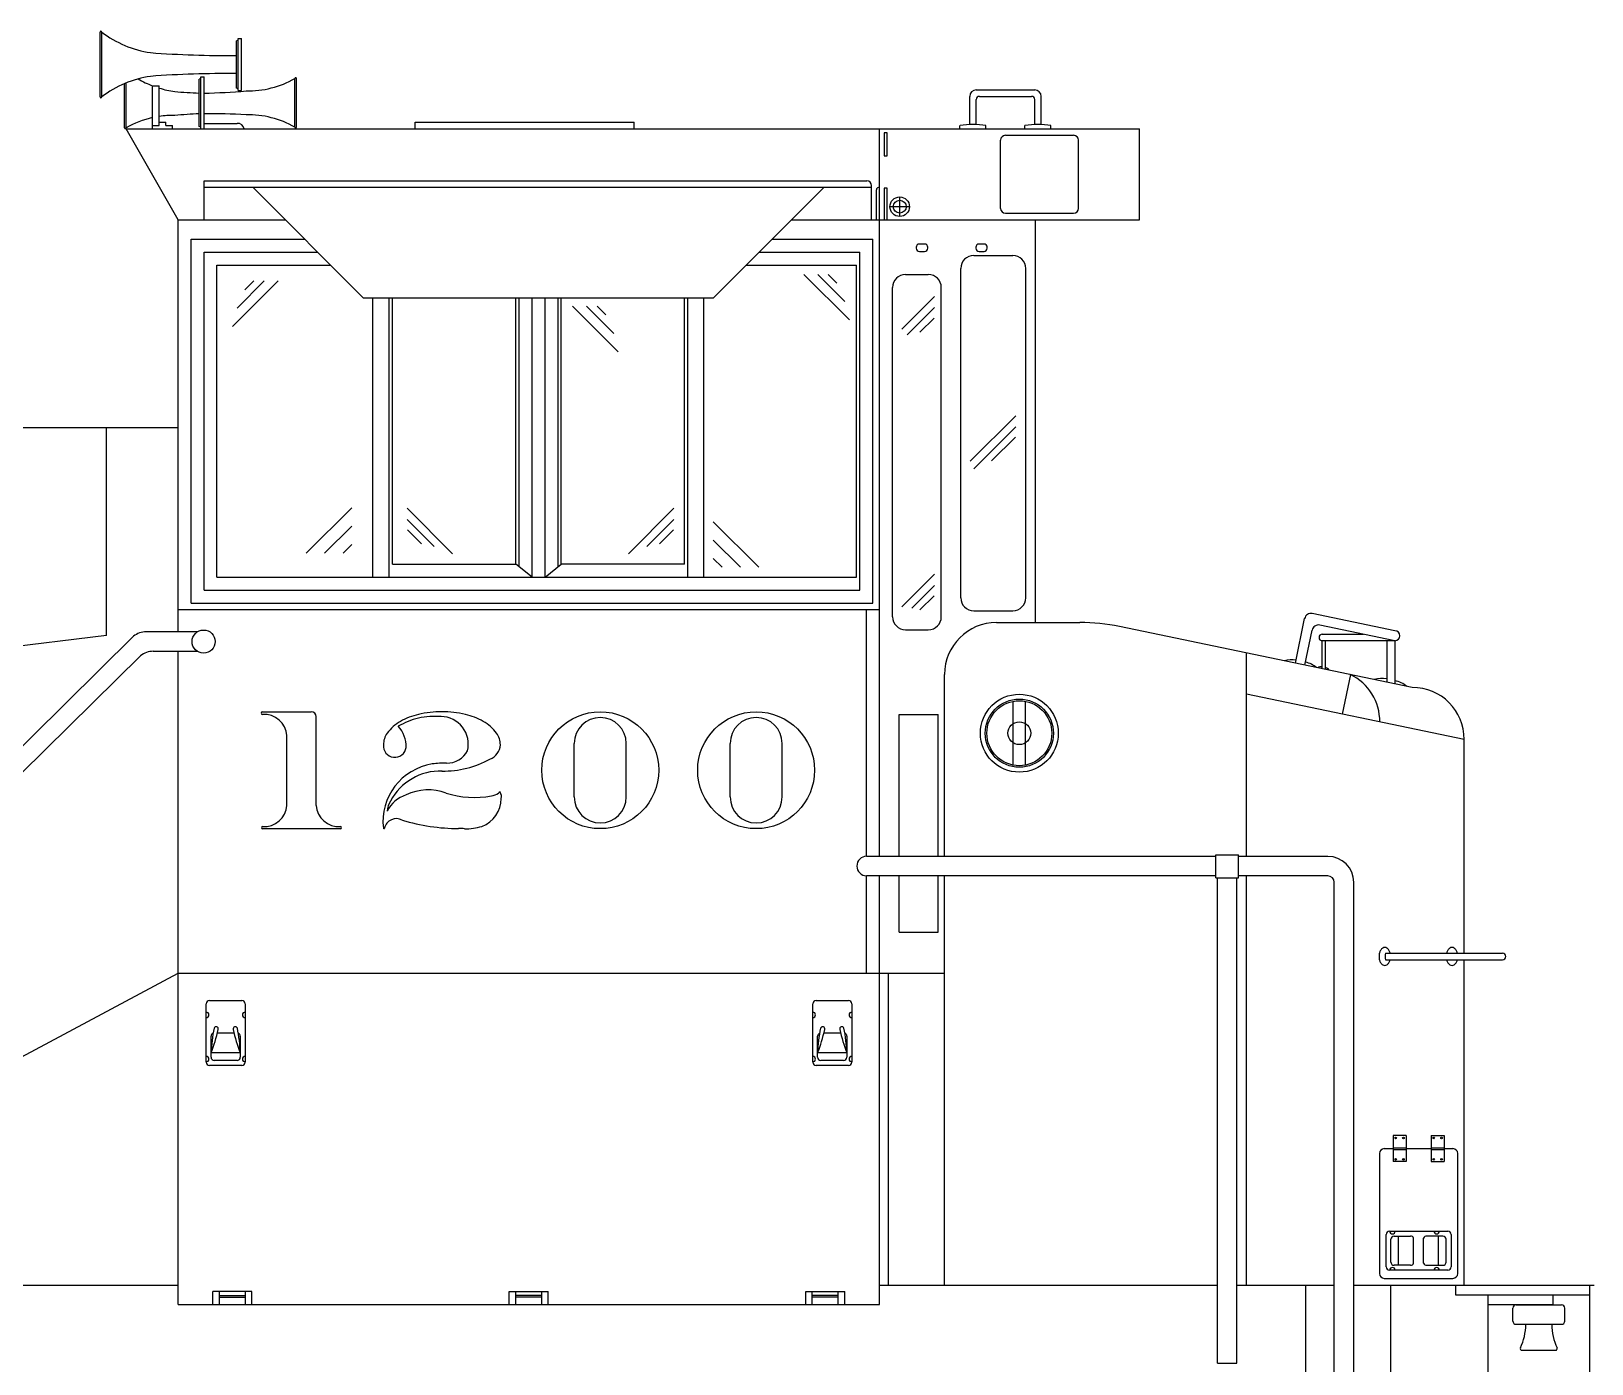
# Model space of a CAD drawing. Extents: x 232357 to 307872, y -9829 to 33775.
# Drawn here: x 289134 to 294139, y 7608 to 11882 of the extents above; entities that cross this region are included whole.
import ezdxf

# ---------------------------------------------------------------- set-up
doc = ezdxf.new("R2010")
doc.units = 0
doc.header["$LTSCALE"] = 750
doc.header["$MEASUREMENT"] = 0
doc.layers.get('0').update_dxf_attribs({"linetype": 'CONTINUOUS'})

msp = doc.modelspace()

# ---------------------------------------------------------------- linework, layer by layer
at = {"color": 0, "lineweight": -2}
for p, q in [((289354.4, 11671.1), (289354.4, 11879.4)), ((289359.7, 11671.1), (289359.7, 11879.4)), ((289797.2, 11853.7), (289791.9, 11851)), ((289791.9, 11699.5), (289791.9, 11851)), ((289797.2, 11691.9), (289797.2, 11858.6)), ((289797.2, 11858.6), (289807.6, 11858.6)), ((289807.6, 11691.9), (289807.6, 11858.6)), ((289791.9, 11746), (289791.9, 11804.4)), ((289432.6, 11572.2), (289432.6, 11713.6)), ((289437.8, 11572.2), (289437.8, 11715.8)), ((289677.4, 11730.7), (289672.2, 11728.1)), ((289672.2, 11576.5), (289672.2, 11728.1)), ((289677.4, 11569), (289677.4, 11735.6)), ((289677.4, 11735.6), (289687.8, 11735.6)), ((289687.8, 11569), (289687.8, 11735.6)), ((289979.3, 11574.2), (289979.3, 11730.4)), ((289984.5, 11574.2), (289984.5, 11730.4)), ((289523.1, 11569), (289523.1, 11706.9)), ((289523.1, 11706.9), (289543.9, 11706.9)), ((289543.9, 11579.4), (289543.9, 11706.9)), ((289672.2, 11623.1), (289672.2, 11681.5)), ((289687.8, 11614.7), (289687.8, 11685.4)), ((289797.2, 11696.8), (289791.9, 11699.5)), ((289797.2, 11691.9), (289807.6, 11691.9)), ((292143.6, 11582.9), (292143.6, 11673.1)), ((292164.4, 11694), (292351.9, 11694)), ((292164.4, 11582.9), (292164.4, 11662.7)), ((292174.8, 11673.1), (292341.5, 11673.1)), ((292351.9, 11582.9), (292351.9, 11662.7)), ((292372.7, 11582.9), (292372.7, 11673.1)), ((289437.8, 11569), (292687.8, 11569)), ((289604.4, 11277.3), (289437.8, 11569)), ((289523.1, 11579.4), (289543.9, 11579.4)), ((289543.9, 11589.8), (289565.5, 11589.8)), ((289565.5, 11579.4), (289565.5, 11589.8)), ((289565.5, 11579.4), (289586.3, 11579.4)), ((289586.3, 11569), (289586.3, 11579.4)), ((289677.4, 11573.9), (289672.2, 11576.5)), ((289677.4, 11569), (289687.8, 11569)), ((289687.8, 11586.2), (289794, 11586.2)), ((290364.7, 11589.8), (291067.8, 11589.8)), ((290364.7, 11569), (290364.7, 11589.8)), ((291067.8, 11569), (291067.8, 11589.8)), ((291854.4, 11277.3), (291854.4, 11569)), ((292112.3, 11569), (292112.3, 11579.4)), ((292143.6, 11569), (292164.4, 11569)), ((292195.6, 11569), (292195.6, 11579.4)), ((292320.6, 11569), (292320.6, 11579.4)), ((292404, 11569), (292404, 11579.4)), ((292687.8, 11277.3), (292687.8, 11569)), ((292242.4, 11313.8), (292242.4, 11532.5)), ((292258.1, 11548.1), (292476.8, 11548.1)), ((292492.4, 11313.8), (292492.4, 11532.5)), ((289687.8, 11402.3), (291813.4, 11402.3)), ((289687.8, 11277.3), (289687.8, 11402.3)), ((289687.8, 11381.5), (291829, 11381.5)), ((289844, 11381.5), (290198.2, 11027.3)), ((291676.5, 11381.5), (291322.3, 11027.3)), ((291829, 11277.3), (291829, 11386.7)), ((291844, 11277.3), (291844, 11372.8)), ((291950.3, 11319.2), (291887.8, 11319.2)), ((291919, 11288), (291919, 11350.5)), ((289604.4, 11277.3), (289948.2, 11277.3)), ((289604.4, 10610.6), (289604.4, 11277.3)), ((291572.3, 11277.3), (292354.4, 11277.3)), ((291854.4, 9235.6), (291854.4, 11277.3)), ((292258.1, 11298.1), (292476.8, 11298.1)), ((292354.4, 9985.6), (292354.4, 11277.3)), ((292354.4, 11277.3), (292687.8, 11277.3)), ((289646.1, 11214.8), (290010.7, 11214.8)), ((289646.1, 10048.1), (289646.1, 11214.8)), ((291509.8, 11214.8), (291832.7, 11214.8)), ((291832.7, 10048.1), (291832.7, 11214.8)), ((289687.8, 11173.1), (290052.4, 11173.1)), ((289687.8, 10089.8), (289687.8, 11173.1)), ((291468.2, 11173.1), (291791.1, 11173.1)), ((291791.1, 10089.8), (291791.1, 11173.1)), ((292156.5, 11162.7), (292281.5, 11162.7)), ((289729.4, 11131.5), (290094, 11131.5)), ((289729.4, 10131.5), (289729.4, 11131.5)), ((291426.5, 11131.5), (291780.7, 11131.5)), ((291780.7, 10131.5), (291780.7, 11131.5)), ((292114.9, 10065), (292114.9, 11121)), ((292323.2, 10065), (292323.2, 11121)), ((289925.5, 11081.2), (289779.5, 10935.1)), ((289881, 11081.2), (289793.9, 10994)), ((289847.4, 11081.2), (289819.1, 11052.9)), ((291611.4, 11102.2), (291757.5, 10956.1)), ((291655.9, 11102.2), (291743.1, 11015)), ((291689.6, 11102.2), (291717.8, 11073.9)), ((291937.8, 11101.7), (292010.7, 11101.7)), ((290198.2, 11027.3), (291322.3, 11027.3)), ((290229.4, 10131.5), (290229.4, 11027.3)), ((290281.5, 10131.5), (290281.5, 11027.3)), ((290291.9, 10173.1), (290291.9, 11027.3)), ((290687.8, 10173.1), (290687.8, 11027.3)), ((290698.2, 10164.8), (290698.2, 11027.3)), ((290739.9, 10131.5), (290739.9, 11027.3)), ((290781.5, 10131.5), (290781.5, 11027.3)), ((290823.2, 10165.4), (290823.2, 11027.3)), ((290832.7, 10173.1), (290832.7, 11027.3)), ((291228.6, 10173.1), (291228.6, 11027.3)), ((291239, 10131.5), (291239, 11027.3)), ((291291.1, 10131.5), (291291.1, 11027.3)), ((291896.1, 10004), (291896.1, 11060)), ((291926.1, 10926.9), (292030.3, 11031.1)), ((292052.4, 10004), (292052.4, 11060)), ((290870, 11000.2), (291016.1, 10854.1)), ((290914.5, 11000.2), (291001.7, 10913)), ((290948.2, 11000.2), (290976.4, 10971.9)), ((291943.1, 10908.2), (292030.3, 10995.4)), ((291983.6, 10917), (292029.4, 10961.9)), ((288916.9, 10610.6), (289604.4, 10610.6)), ((289375.3, 9944), (289375.3, 10610.6)), ((289604.4, 9955.7), (289604.4, 10610.6)), ((292144.8, 10502.8), (292290.9, 10648.9)), ((292156.2, 10478.4), (292290.9, 10613.1)), ((292213.2, 10504.3), (292290, 10579.6)), ((290015.8, 10207.7), (290161.9, 10353.7)), ((290485.1, 10205.8), (290339.1, 10351.9)), ((290426.2, 10229), (290339.1, 10316.1)), ((291048.8, 10205.8), (291194.9, 10351.9)), ((291107.7, 10229), (291194.9, 10316.1)), ((290074.7, 10207.7), (290161.9, 10294.8)), ((290385.7, 10237.7), (290339.9, 10282.6)), ((291148.2, 10237.7), (291194, 10282.6)), ((291467.1, 10162.7), (291321, 10308.7)), ((290133.6, 10207.7), (290161.9, 10235.9)), ((291408.2, 10162.7), (291321, 10249.8)), ((290291.9, 10173.1), (290687.8, 10173.1)), ((290739.9, 10131.5), (290687.8, 10173.1)), ((290781.5, 10131.5), (290832.7, 10173.1)), ((291228.6, 10173.1), (290832.7, 10173.1)), ((291349.3, 10162.7), (291321, 10190.9)), ((289729.4, 10131.5), (291780.7, 10131.5)), ((291926.1, 10035.8), (292030.3, 10140.1)), ((289687.8, 10089.8), (291791.1, 10089.8)), ((291957.7, 10031.7), (292030.3, 10104.3)), ((291983.6, 10025.9), (292029.4, 10070.8)), ((289604.4, 10027.3), (291854.4, 10027.3)), ((289646.1, 10048.1), (291832.7, 10048.1)), ((291812.8, 9235.6), (291812.8, 10027.3)), ((292156.5, 10023.3), (292281.5, 10023.3)), ((293507.3, 9959.1), (293242.1, 10014.2)), ((291937.8, 9962.3), (292010.7, 9962.3)), ((292229.4, 9985.6), (292354.4, 9985.6)), ((292354.4, 9985.6), (292496.6, 9985.6)), ((293562.8, 9777.3), (292623.9, 9972.5)), ((293187.8, 9855.3), (293217.5, 9998.1)), ((293218.4, 9848.9), (293241.7, 9961.1)), ((293507.3, 9927.2), (293266.3, 9977.3)), ((288575.5, 9068.9), (289462.1, 9941.3)), ((289375.3, 9944), (289021.1, 9901.1)), ((289666.6, 9955.7), (289501.9, 9955.7)), ((293274.2, 9948.2), (293405.9, 9948.2)), ((293274.2, 9837.3), (293274.2, 9927.4)), ((293274.2, 9927.4), (293506.1, 9927.4)), ((293284.6, 9835.1), (293284.6, 9927.4)), ((293481.2, 9927.4), (293481.2, 9794.3)), ((293507.3, 9959.1), (293507.3, 9958.8)), ((293507.3, 9927.2), (293507.3, 9788.8)), ((288598, 9006.4), (289484.6, 9878.8)), ((289524.4, 9893.2), (289666.6, 9893.2)), ((289604.4, 7798.1), (289604.4, 9893.2)), ((293031.3, 9235.6), (293031.3, 9887.8)), ((292062.8, 9235.6), (292062.8, 9819)), ((293364.7, 9818.5), (293338.4, 9691.9)), ((292282.8, 9528.2), (292282.8, 9732.7)), ((292322.4, 9528.2), (292322.4, 9732.7)), ((293729.4, 9610.6), (293031.3, 9755.8)), ((289875.6, 9699.4), (290031.9, 9699.4)), ((290047.5, 9399.1), (290047.5, 9683.7)), ((291916.9, 9690.7), (292041.9, 9690.7)), ((291916.9, 9235.6), (291916.9, 9690.7)), ((292041.9, 9235.6), (292041.9, 9690.7)), ((289953.8, 9399.1), (289953.8, 9622.7)), ((293729.4, 8924.8), (293729.4, 9610.6)), ((290875.3, 9426), (290875.3, 9597.7)), ((291041.9, 9426), (291041.9, 9597.7)), ((291375.3, 9426), (291375.3, 9597.7)), ((291541.9, 9426), (291541.9, 9597.7)), ((289875.6, 9324.4), (290125.6, 9324.4)), ((292932.6, 9235.6), (291812.8, 9235.6)), ((292932.6, 9240.9), (293005.5, 9240.9)), ((292932.6, 9166.7), (292932.6, 9240.9)), ((293005.5, 9166.7), (293005.5, 9240.9)), ((293291.9, 9235.6), (293005.5, 9235.6)), ((292932.6, 9173.1), (291812.8, 9173.1)), ((291812.8, 8860.6), (291812.8, 9173.1)), ((291854.4, 7798.1), (291854.4, 9173.1)), ((291916.9, 8992.9), (291916.9, 9173.1)), ((292041.9, 8992.9), (292041.9, 9173.1)), ((292062.8, 7860.6), (292062.8, 9173.1)), ((292932.6, 9166.7), (293005.5, 9166.7)), ((292937.8, 7610.6), (292937.8, 9166.7)), ((293000.3, 7610.6), (293000.3, 9166.7)), ((293291.9, 9173.1), (293005.5, 9173.1)), ((293031.3, 7860.6), (293031.3, 9173.1)), ((293312.8, 7034.3), (293312.8, 9152.3)), ((293375.3, 7034.3), (293375.3, 9152.3)), ((291916.9, 8992.9), (292041.9, 8992.9)), ((293477.2, 8924.8), (293852.2, 8924.8)), ((289021.1, 8548.8), (289604.4, 8860.6)), ((289604.4, 8860.6), (292062.8, 8860.6)), ((291883.5, 7860.6), (291883.5, 8860.6)), ((293477.2, 8904), (293852.2, 8904)), ((293729.4, 7860.6), (293729.4, 8904)), ((289694.8, 8575.5), (289694.8, 8763)), ((289705.2, 8773.4), (289809.4, 8773.4)), ((289819.8, 8763), (289819.8, 8575.5)), ((291640.1, 8575.5), (291640.1, 8763)), ((291650.6, 8773.4), (291754.7, 8773.4)), ((291765.1, 8763), (291765.1, 8575.5)), ((289710.4, 8591.1), (289710.4, 8658.8)), ((289730.6, 8669.3), (289784, 8669.3)), ((289804.2, 8658.8), (289804.2, 8591.1)), ((291655.8, 8591.1), (291655.8, 8658.8)), ((291675.9, 8669.3), (291729.4, 8669.3)), ((291749.5, 8658.8), (291749.5, 8591.1)), ((289809.4, 8565.1), (289705.2, 8565.1)), ((289804.2, 8605.3), (289710.4, 8605.3)), ((289793.8, 8580.7), (289720.8, 8580.7)), ((291754.7, 8565.1), (291650.6, 8565.1)), ((291749.5, 8605.3), (291655.8, 8605.3)), ((291739.1, 8580.7), (291666.2, 8580.7)), ((293542.9, 8339.8), (293501.2, 8339.8)), ((293501.2, 8339.8), (293501.2, 8256.5)), ((293542.9, 8339.8), (293542.9, 8256.5)), ((293623.3, 8339.8), (293623.3, 8256.5)), ((293623.3, 8339.8), (293664.9, 8339.8)), ((293664.9, 8339.8), (293664.9, 8256.5)), ((293457.5, 8282.5), (293457.5, 7897.7)), ((293473.1, 8298.1), (293501.2, 8298.1)), ((293501.2, 8300.7), (293542.9, 8300.7)), ((293501.2, 8295.5), (293542.9, 8295.5)), ((293542.9, 8298.1), (293623.3, 8298.1)), ((293623.3, 8300.7), (293664.9, 8300.7)), ((293623.3, 8295.5), (293664.9, 8295.5)), ((293664.9, 8298.1), (293693, 8298.1)), ((293708.6, 7897.7), (293708.6, 8282.5)), ((293542.9, 8256.5), (293501.2, 8256.5)), ((293623.3, 8256.5), (293664.9, 8256.5)), ((293478.9, 7918.7), (293478.9, 8022.9)), ((293489.3, 8033.3), (293676.8, 8033.3)), ((293504.9, 8017.7), (293557.3, 8017.7)), ((293519.1, 7924), (293519.1, 8017.7)), ((293566.9, 7930.4), (293566.9, 8011.3)), ((293599.2, 7930.4), (293599.2, 8011.3)), ((293661.2, 8017.7), (293608.9, 8017.7)), ((293647.1, 7924), (293647.1, 8017.7)), ((293687.2, 8022.9), (293687.2, 7918.7)), ((293494.5, 7934.4), (293494.5, 8007.3)), ((293671.6, 7934.4), (293671.6, 8007.3)), ((293676.8, 7908.3), (293489.3, 7908.3)), ((293557.3, 7924), (293504.9, 7924)), ((293608.9, 7924), (293661.2, 7924)), ((288291.6, 7860.6), (289604.4, 7860.6)), ((291854.4, 7860.6), (292937.8, 7860.6)), ((293000.3, 7860.6), (293312.8, 7860.6)), ((293221.7, 7569), (293221.7, 7860.6)), ((293375.3, 7860.6), (294146.1, 7860.6)), ((293473.1, 7882.1), (293693, 7882.1)), ((293493.5, 6946.4), (293493.5, 7860.6)), ((293701.4, 7860.6), (293701.4, 7829.4)), ((294130.9, 7860.6), (294130.9, 6319)), ((289716.3, 7798.1), (289716.3, 7839.8)), ((289841.3, 7839.8), (289716.3, 7839.8)), ((289737.1, 7798.1), (289737.1, 7839.8)), ((289737.1, 7826.9), (289820.4, 7826.9)), ((289737.1, 7821.7), (289820.4, 7821.7)), ((289820.4, 7798.1), (289820.4, 7839.8)), ((289841.3, 7798.1), (289841.3, 7839.8)), ((290666.9, 7839.8), (290791.9, 7839.8)), ((290666.9, 7798.1), (290666.9, 7839.8)), ((290687.8, 7798.1), (290687.8, 7839.8)), ((290771.1, 7826.9), (290687.8, 7826.9)), ((290771.1, 7821.7), (290687.8, 7821.7)), ((290771.1, 7798.1), (290771.1, 7839.8)), ((290791.9, 7798.1), (290791.9, 7839.8)), ((291617.6, 7839.8), (291742.6, 7839.8)), ((291617.6, 7798.1), (291617.6, 7839.8)), ((291638.5, 7798.1), (291638.5, 7839.8)), ((291721.8, 7826.9), (291638.5, 7826.9)), ((291721.8, 7821.7), (291638.5, 7821.7)), ((291721.8, 7798.1), (291721.8, 7839.8)), ((291742.6, 7798.1), (291742.6, 7839.8)), ((293701.4, 7829.4), (294130.9, 7829.4)), ((293806, 7529.7), (293806, 7829.4)), ((294014.3, 7798.1), (294014.3, 7829.4)), ((289604.4, 7798.1), (291854.4, 7798.1)), ((293806, 7798.1), (294014.3, 7798.1)), ((293885.1, 7745.2), (293885.1, 7786.9)), ((293895.5, 7797.3), (294041.3, 7797.3)), ((294051.7, 7745.2), (294051.7, 7786.9)), ((293895.5, 7734.8), (294041.3, 7734.8)), ((292937.8, 7610.6), (293000.3, 7610.6)), ((293914.3, 7651.4), (294022.5, 7651.4))]:
    msp.add_line(p, q, dxfattribs=at)
for points in [[(291869.2, 11482.2), (291879.2, 11482.2), (291879.2, 11556.3), (291869.2, 11556.3)], [(291869.2, 11277.3), (291879.2, 11277.3), (291879.2, 11379.1), (291869.2, 11379.1)]]:
    msp.add_lwpolyline(points, close=True, dxfattribs=at)
for points in [[(291982.6, 11175.6), (291998.3, 11175.6, 0.414214), (292008.7, 11186), (292008.7, 11189, 0.414214), (291998.3, 11199.5), (291982.6, 11199.5, 0.414214), (291972.2, 11189), (291972.2, 11186, 0.414214)], [(292173.7, 11175.6), (292189.3, 11175.6, 0.414214), (292199.7, 11186), (292199.7, 11189, 0.414214), (292189.3, 11199.5), (292173.7, 11199.5, 0.414214), (292163.3, 11189), (292163.3, 11186, 0.414214)]]:
    msp.add_lwpolyline(points, format="xyb", close=True, dxfattribs=at)
for points in [[(290638.2, 9593.3, 0.159384), (290626.1, 9630.2, 0.106383), (290583.3, 9668.3, 0.071261), (290526.1, 9690.7, 0.057583), (290450.7, 9699.4, 0.057583), (290375.3, 9690.7, 0.071261), (290318.1, 9668.3, 0.106383), (290275.3, 9630.2, 0.159384), (290263.2, 9593.3, 0.159384)], [(290448.4, 9684.3, 0.059651), (290375.3, 9679.1, 0.060935), (290310.9, 9653.2, 0.106415)], [(293491.8, 8924.8, 0.007066), (293491.5, 8926.1, 0.077404), (293487.6, 8935, 0.107171), (293481.1, 8941.5, 0.145263), (293474.6, 8943.5, 0.145263), (293468, 8941.5, 0.107171), (293461.5, 8935, 0.077404), (293457.7, 8926.1, 0.064521), (293456.2, 8914.5, 0.064521), (293457.7, 8903, 0.077404), (293461.5, 8894.1, 0.107171), (293468, 8887.5, 0.145263), (293474.6, 8885.6, 0.145263)], [(293477.2, 8924.8, 0.057429), (293476, 8914.5, 0.058652), (293477.3, 8904, 0.077404)], [(293707.4, 8924.8, 0.007066), (293707.1, 8926.1, 0.077404), (293703.2, 8935, 0.107171), (293696.8, 8941.5, 0.145263), (293690.2, 8943.5, 0.145263), (293683.7, 8941.5, 0.107171), (293677.2, 8935, 0.077404), (293673.3, 8926.1, 0.007066), (293673, 8924.8, 0.064521)], [(293474.6, 8885.6, 0.145263), (293481.1, 8887.5, 0.107171), (293487.6, 8894.1, 0.077404), (293491.5, 8903, 0.005847), (293491.8, 8904, 0.064521)], [(293673, 8904, 0.005847), (293673.3, 8903, 0.077404), (293677.2, 8894.1, 0.107171), (293683.7, 8887.5, 0.145263), (293690.2, 8885.6, 0.145263)], [(293690.2, 8885.6, 0.145263), (293696.8, 8887.5, 0.107171), (293703.2, 8894.1, 0.077404), (293707.1, 8903, 0.005847), (293707.4, 8904, 0.064521)]]:
    msp.add_lwpolyline(points, format="xyb", dxfattribs=at)
for centre, radius in [((291919, 11319.2), 31.3), ((291919, 11319.2), 20.8), ((289686.6, 9924.4), 37.1), ((292302.6, 9630.5), 125), ((292302.6, 9630.5), 109.4), ((292302.6, 9630.5), 104.2), ((290958.6, 9511.9), 187.5), ((291458.6, 9511.9), 187.5), ((292302.6, 9630.5), 36.5), ((293509.4, 8332.4), 2.7), ((293534.6, 8332.4), 2.7), ((293631.5, 8332.4), 2.7), ((293656.7, 8332.4), 2.7), ((293509.4, 8263.9), 2.7), ((293534.6, 8263.9), 2.7), ((293631.5, 8263.9), 2.7), ((293656.7, 8263.9), 2.7)]:
    msp.add_circle(centre, radius, dxfattribs=at)
for centre, radius, start, end in [((289357.1, 11879.4), 2.6, 0, 180), ((289564.9, 12147.2), 337.4, 232.534, 261.7324), ((289753.1, 14881.1), 3076.9, 265.587, 270.7232), ((289564.9, 11403.3), 337.4, 98.2676, 127.466), ((289643, 12022.2), 337.4, 240.4153, 249.1739), ((289753.1, 8669.3), 3076.9, 89.2768, 94.413), ((289827.9, 11996), 305.6, 268.9927, 299.6773), ((289981.9, 11730.4), 2.6, 0, 180), ((289357.1, 11671.1), 2.6, 180, 0), ((289643, 12022.2), 337.4, 252.9157, 261.7324), ((289831.2, 14756.2), 3076.9, 265.587, 267.0364), ((289585.8, 14758.2), 3076.9, 271.8992, 274.413), ((292164.4, 11673.1), 20.8, 90, 180), ((292174.8, 11662.7), 10.4, 90, 180), ((292341.5, 11662.7), 10.4, 0, 90), ((292351.9, 11673.1), 20.8, 0, 90), ((289589.1, 11306.6), 305.6, 88.9927, 98.509), ((289831.2, 8544.4), 3076.9, 92.9636, 94.413), ((289688.8, 8548.1), 3069.1, 87.5012, 90.0183), ((289827.9, 11308.6), 305.6, 60.3227, 91.0073), ((289435.2, 11572.2), 2.6, 180, 0), ((289589.1, 11306.6), 305.6, 102.4817, 119.6773), ((289796.3, 11565.8), 20.5, 9.0215, 96.53), ((289981.9, 11574.2), 2.6, 180, 0), ((292154, 11352.7), 230.5, 79.584, 100.416), ((292362.3, 11352.7), 230.5, 79.584, 100.416), ((292258.1, 11532.5), 15.6, 90, 180), ((292476.8, 11532.5), 15.6, 0, 90), ((291813.4, 11386.7), 15.6, 0, 90), ((291851.8, 11373.1), 7.73, 69.587, 182.1867), ((292258.1, 11313.8), 15.6, 180, 270), ((292476.8, 11313.8), 15.6, 270, 0), ((292156.5, 11121), 41.7, 90, 180), ((292281.5, 11121), 41.7, 0, 90), ((291937.8, 11060), 41.7, 90, 180), ((292010.7, 11060), 41.7, 0, 90), ((292156.5, 10065), 41.7, 180, 270), ((292281.5, 10065), 41.7, 270, 0), ((293237.9, 9993.8), 20.8, 78.2529, 168.2529), ((291937.8, 10004), 41.7, 180, 270), ((292010.7, 10004), 41.7, 270, 0), ((292229.4, 9819), 166.7, 90, 180), ((292496.6, 9360.6), 625, 78.2529, 90), ((293262.1, 9956.9), 20.8, 78.2529, 168.2529), ((289501.9, 9893.2), 62.5, 90, 129.5758), ((293274.2, 9937.8), 10.4, 90, 270), ((293507.2, 9943), 15.8, 270.4334, 89.5666), ((289524.4, 9830.7), 62.5, 90, 129.5758), ((293177.3, 9758.4), 107.2, 83.2946, 103.5633), ((293192.1, 9755.4), 107.2, 52.9424, 74.6624), ((293270.4, 9822.2), 21.1, 80.2753, 120.701), ((293279.6, 9820.3), 21.1, 35.8047, 76.2304), ((293291.9, 9668.6), 166.7, 359.4489, 64.0958), ((293465.9, 9698.4), 107.2, 81.8433, 103.5633), ((293481, 9695.3), 107.2, 52.9424, 75.7968), ((293562.8, 9610.6), 166.7, 0, 90), ((289875.6, 9695.2), 4.21, 90, 270), ((289880, 9617.1), 73.9, 4.3491, 93.4117), ((290031.9, 9683.7), 15.6, 0, 90), ((290445.9, 9594.8), 89.5, 346.7529, 88.4417), ((290958.6, 9597.7), 83.3, 0, 180), ((291458.6, 9597.7), 83.3, 0, 180), ((290240.4, 9588.5), 95.7, 357.9137, 42.5115), ((290299.7, 9589.9), 36.6, 174.5792, 352.4149), ((290467.3, 9609), 74.4, 268.7814, 332.2269), ((290584.3, 9597.4), 54.1, 292.3339, 355.6603), ((290449.3, 9346.7), 187.5, 98.9981, 186.4354), ((290446.6, 9327.2), 182.1, 88.5341, 151.9352), ((290457.8, 9281.8), 252.9, 88.2194, 98.6015), ((290455.4, 9821), 311.8, 269.1434, 298.646), ((290365.4, 9336.4), 100.4, 106.9576, 153.8617), ((290335.7, 9378.4), 60.6, 145.3327, 178.1353), ((290407.4, 9284.3), 164.4, 69.819, 115.7089), ((290553.9, 9716.2), 291.6, 252.0715, 280.9847), ((290545.3, 9421.1), 95.4, 290.7218, 359.9605), ((290606, 9473.6), 43.8, 274.5783, 306.8302), ((290629, 9444.1), 6.48, 299.8521, 343.2964), ((290636.5, 9441.3), 1.56, 346.2306, 145.1756), ((290615.5, 9427.8), 26.1, 344.982, 30.2597), ((290958.6, 9426), 83.3, 180, 0), ((291458.6, 9426), 83.3, 180, 0), ((289880, 9404.7), 73.9, 266.5883, 355.6509), ((290121.2, 9404.7), 73.9, 184.3491, 273.4117), ((289875.6, 9327.6), 3.25, 90, 270), ((290125.6, 9327.6), 3.25, 270, 90), ((290264.7, 9326), 1.69, 180.9111, 1.02), ((290305, 9316.8), 39.7, 62.072, 166.4381), ((290510, 9972.4), 647.9, 253.2809, 269.5068), ((290509, 8547.8), 776.7, 88.9272, 90.3424), ((290530.1, 9485), 160.8, 267.66, 287.7094), ((291812.8, 9204.4), 31.3, 90, 270), ((293291.9, 9152.3), 83.3, 0, 90), ((293291.9, 9152.3), 20.8, 0, 90), ((293852.2, 8914.4), 10.4, 270, 90), ((289705.2, 8763), 10.4, 90, 180), ((289809.4, 8763), 10.4, 0, 90), ((291650.6, 8763), 10.4, 90, 180), ((291754.7, 8763), 10.4, 0, 90), ((289694.8, 8727.1), 8.71, 270, 90), ((289819.8, 8727.1), 8.71, 90, 270), ((291640.1, 8727.1), 8.71, 270, 90), ((291765.1, 8727.1), 8.71, 90, 270), ((290189.5, 8588.3), 479.4, 168.3904, 177.9743), ((289248.6, 8786), 496, 338.6308, 347.6657), ((289720.8, 8658.8), 10.4, 112.3887, 180), ((289726.4, 8682.2), 6.99, 342.1755, 158.0431), ((289788.2, 8682.2), 6.99, 21.9569, 197.8245), ((290266, 8786), 496, 192.3343, 201.3692), ((289325.1, 8588.3), 479.4, 2.0257, 11.6096), ((289793.8, 8658.8), 10.4, 0, 67.6113), ((292134.8, 8588.3), 479.4, 168.3904, 177.9743), ((291193.9, 8786), 496, 338.6308, 347.6657), ((291666.2, 8658.8), 10.4, 112.3887, 180), ((291671.8, 8682.2), 6.99, 342.1755, 158.0431), ((291733.5, 8682.2), 6.99, 21.9569, 197.8245), ((292211.4, 8786), 496, 192.3343, 201.3692), ((291270.4, 8588.3), 479.4, 2.0257, 11.6096), ((291739.1, 8658.8), 10.4, 0, 67.6113), ((289694.8, 8585.3), 8.71, 270, 90), ((289705.2, 8575.5), 10.4, 180, 270), ((289720.8, 8591.1), 10.4, 180, 270), ((289793.8, 8591.1), 10.4, 270, 0), ((289809.4, 8575.5), 10.4, 270, 0), ((289819.8, 8585.3), 8.71, 90, 270), ((291640.1, 8585.3), 8.71, 270, 90), ((291650.6, 8575.5), 10.4, 180, 270), ((291666.2, 8591.1), 10.4, 180, 270), ((291739.1, 8591.1), 10.4, 270, 0), ((291754.7, 8575.5), 10.4, 270, 0), ((291765.1, 8585.3), 8.71, 90, 270), ((293473.1, 8282.5), 15.6, 90, 180), ((293693, 8282.5), 15.6, 0, 90), ((293489.3, 8022.9), 10.4, 90, 180), ((293499.1, 8033.3), 8.71, 180, 0), ((293504.9, 8007.3), 10.4, 90, 180), ((293557.3, 8007.3), 10.4, 22.3887, 90), ((293608.9, 8007.3), 10.4, 90, 157.6113), ((293640.9, 8033.3), 8.71, 180, 0), ((293661.2, 8007.3), 10.4, 0, 90), ((293676.8, 8022.9), 10.4, 0, 90), ((293489.3, 7918.7), 10.4, 180, 270), ((293499.1, 7908.3), 8.71, 0, 180), ((293504.9, 7934.4), 10.4, 180, 270), ((293557.3, 7934.4), 10.4, 270, 337.6113), ((293608.9, 7934.4), 10.4, 202.3887, 270), ((293640.9, 7908.3), 8.71, 0, 180), ((293661.2, 7934.4), 10.4, 270, 0), ((293676.8, 7918.7), 10.4, 270, 0), ((293473.1, 7897.7), 15.6, 180, 270), ((293693, 7897.7), 15.6, 270, 0), ((293895.5, 7786.9), 10.4, 90, 180), ((294041.3, 7786.9), 10.4, 0, 90), ((293895.5, 7745.2), 10.4, 180, 270), ((293746.4, 7735.6), 180.4, 334.8234, 359.7394), ((294190.4, 7735.6), 180.4, 180.2606, 205.1766), ((294041.3, 7745.2), 10.4, 270, 0), ((293914.3, 7656.6), 5.21, 154.8234, 270), ((294022.5, 7656.6), 5.21, 270, 25.1766)]:
    msp.add_arc(centre, radius, start, end, dxfattribs=at)

doc.saveas('drawing.dxf')
